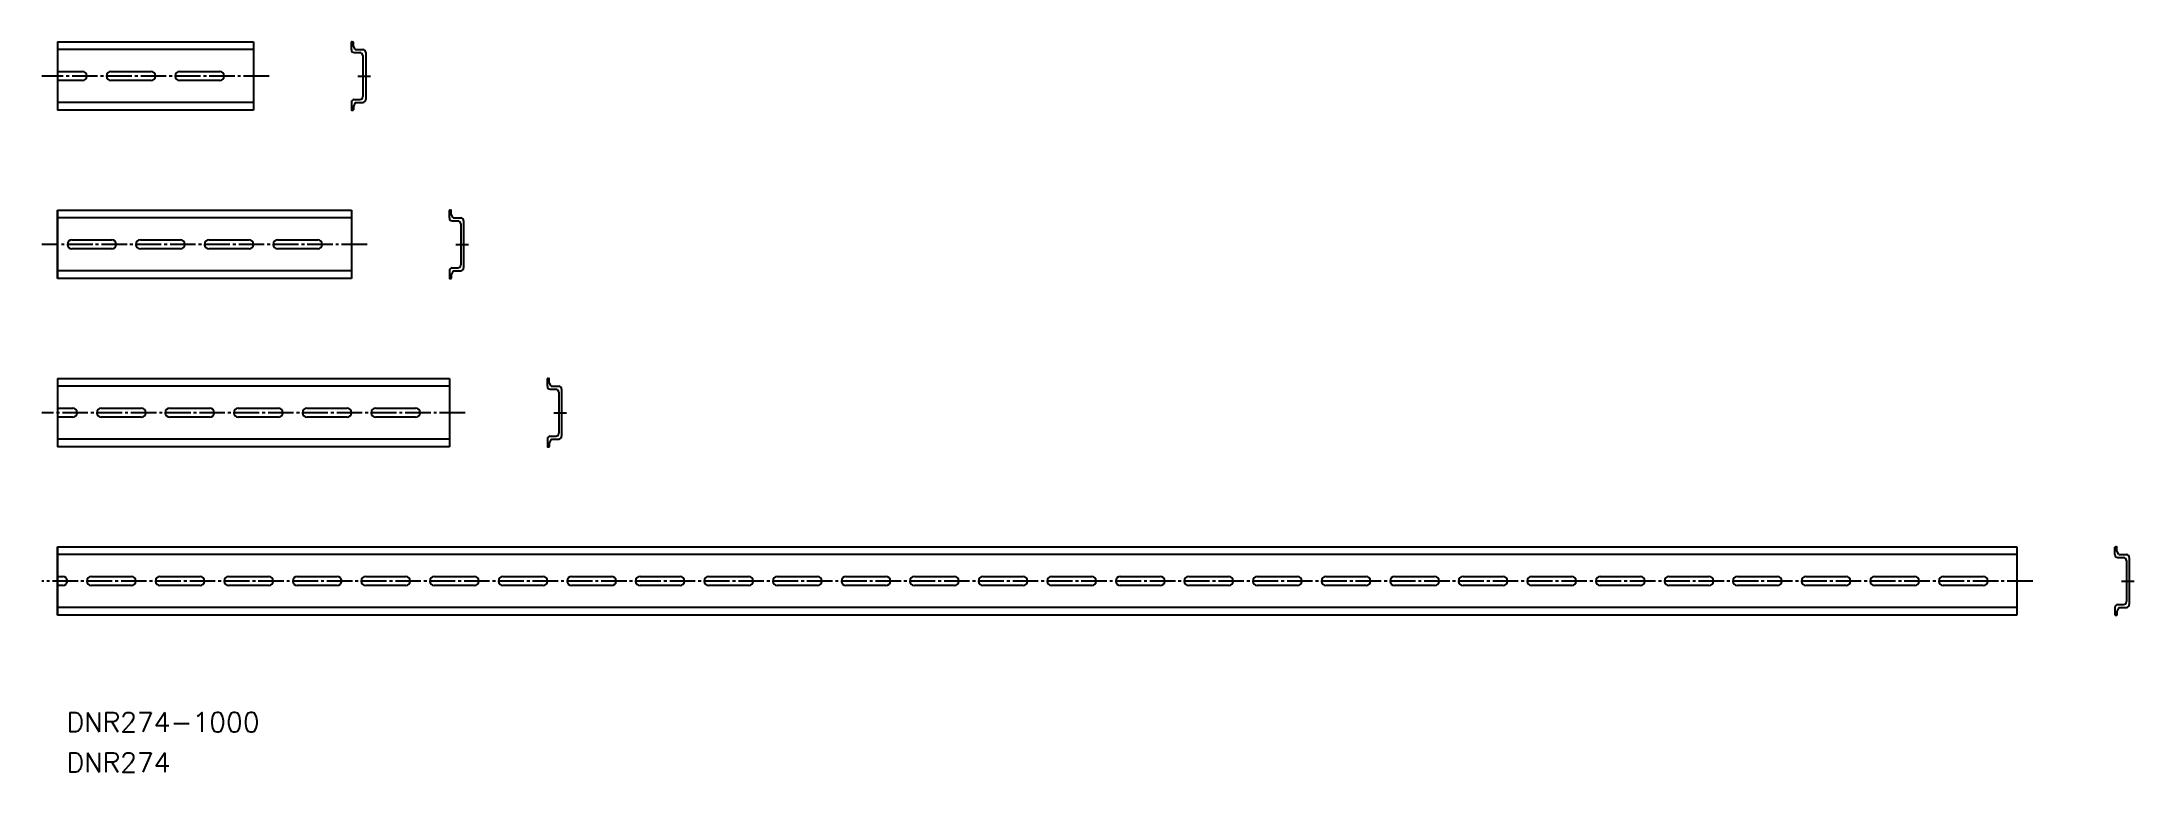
# Model space of a CAD drawing. Extents: x -843 to 225, y 68 to 441.
import ezdxf

# ---------------------------------------------------------------- set-up
doc = ezdxf.new("R2010")
doc.units = 0
doc.linetypes.add('CENTER', pattern=[17.5, 13, -1.5, 1.5, -1.5])
doc.layers.get('0').update_dxf_attribs({"linetype": 'CONTINUOUS'})
doc.layers.add('CENTER', color=1, linetype='CENTER')
doc.styles.get("Standard").update_dxf_attribs({"font": 'txt.shx', "bigfont": '@extfont2.shx'})

msp = doc.modelspace()

# ---------------------------------------------------------------- linework, layer by layer
at = {"color": 7, "linetype": 'CONTINUOUS'}
for p, q in [((-834.9, 440.9), (-734.9, 440.9)), ((-834.9, 440.9), (-834.9, 405.9)), ((-734.9, 440.9), (-734.9, 405.9)), ((-684.9, 436.9), (-684.9, 440.7)), ((-684.7, 440.9), (-684.1, 440.9)), ((-683.9, 438.9), (-683.9, 440.7)), ((-682.9, 436.9), (-683.9, 438.9)), ((-734.9, 436.9), (-834.9, 436.9)), ((-683.4, 435.4), (-680.6, 435.4)), ((-682.9, 436.9), (-679.1, 436.9)), ((-679.1, 433.9), (-679.1, 412.9)), ((-677.6, 435.4), (-677.6, 411.4)), ((-822.1, 425.6), (-834.9, 425.6)), ((-822.1, 421.1), (-834.9, 421.1)), ((-787.1, 425.6), (-807.6, 425.6)), ((-787.1, 421.1), (-807.6, 421.1)), ((-752.1, 425.6), (-772.6, 425.6)), ((-752.1, 421.1), (-772.6, 421.1)), ((-734.9, 409.9), (-834.9, 409.9)), ((-734.9, 405.9), (-834.9, 405.9)), ((-684.9, 409.9), (-684.9, 406.1)), ((-684.7, 405.9), (-684.1, 405.9)), ((-682.9, 409.9), (-683.9, 407.9)), ((-683.9, 407.9), (-683.9, 406.1)), ((-683.4, 411.4), (-680.6, 411.4)), ((-682.9, 409.9), (-679.1, 409.9)), ((-834.9, 319.9), (-834.9, 354.9)), ((-834.9, 354.9), (-684.9, 354.9)), ((-834.9, 354.9), (-834.9, 319.9)), ((-834.9, 354.9), (-834.9, 319.9)), ((-684.9, 354.9), (-684.9, 319.9)), ((-634.9, 350.9), (-634.9, 354.7)), ((-634.7, 354.9), (-634.1, 354.9)), ((-633.9, 352.9), (-633.9, 354.7)), ((-632.9, 350.9), (-633.9, 352.9)), ((-684.9, 350.9), (-834.9, 350.9)), ((-633.4, 349.4), (-630.6, 349.4)), ((-632.9, 350.9), (-629.1, 350.9)), ((-629.1, 347.9), (-629.1, 326.9)), ((-627.6, 349.4), (-627.6, 325.4)), ((-807.1, 339.6), (-827.6, 339.6)), ((-807.1, 335.1), (-827.6, 335.1)), ((-772.1, 339.6), (-792.6, 339.6)), ((-772.1, 335.1), (-792.6, 335.1)), ((-737.1, 339.6), (-757.6, 339.6)), ((-737.1, 335.1), (-757.6, 335.1)), ((-702.1, 339.6), (-722.6, 339.6)), ((-702.1, 335.1), (-722.6, 335.1)), ((-684.9, 323.9), (-834.9, 323.9)), ((-634.9, 323.9), (-634.9, 320.1)), ((-632.9, 323.9), (-633.9, 321.9)), ((-633.9, 321.9), (-633.9, 320.1)), ((-633.4, 325.4), (-630.6, 325.4)), ((-632.9, 323.9), (-629.1, 323.9)), ((-684.9, 319.9), (-834.9, 319.9)), ((-634.7, 319.9), (-634.1, 319.9)), ((-834.9, 268.9), (-634.9, 268.9)), ((-834.9, 268.9), (-834.9, 233.9)), ((-634.9, 268.9), (-634.9, 233.9)), ((-584.9, 264.9), (-584.9, 268.7)), ((-584.7, 268.9), (-584.1, 268.9)), ((-583.9, 266.9), (-583.9, 268.7)), ((-634.9, 264.9), (-834.9, 264.9)), ((-582.9, 264.9), (-583.9, 266.9)), ((-583.4, 263.4), (-580.6, 263.4)), ((-582.9, 264.9), (-579.1, 264.9)), ((-579.1, 261.9), (-579.1, 240.9)), ((-577.6, 263.4), (-577.6, 239.4)), ((-827.1, 253.6), (-834.9, 253.6)), ((-827.1, 249.1), (-834.9, 249.1)), ((-792.1, 253.6), (-812.6, 253.6)), ((-792.1, 249.1), (-812.6, 249.1)), ((-757.1, 253.6), (-777.6, 253.6)), ((-757.1, 249.1), (-777.6, 249.1)), ((-722.1, 253.6), (-742.6, 253.6)), ((-722.1, 249.1), (-742.6, 249.1)), ((-687.1, 253.6), (-707.6, 253.6)), ((-687.1, 249.1), (-707.6, 249.1)), ((-652.1, 253.6), (-672.6, 253.6)), ((-652.1, 249.1), (-672.6, 249.1)), ((-634.9, 237.9), (-834.9, 237.9)), ((-584.9, 237.9), (-584.9, 234.1)), ((-582.9, 237.9), (-583.9, 235.9)), ((-583.9, 235.9), (-583.9, 234.1)), ((-583.4, 239.4), (-580.6, 239.4)), ((-582.9, 237.9), (-579.1, 237.9)), ((-634.9, 233.9), (-834.9, 233.9)), ((-584.7, 233.9), (-584.1, 233.9)), ((-834.9, 147.9), (-834.9, 182.9)), ((-834.9, 182.9), (165.1, 182.9)), ((-834.9, 182.9), (-834.9, 147.9)), ((165.1, 182.9), (165.1, 147.9)), ((215.1, 178.9), (215.1, 182.7)), ((215.3, 182.9), (215.9, 182.9)), ((216.1, 180.9), (216.1, 182.7)), ((165.1, 178.9), (-834.9, 178.9)), ((217.1, 178.9), (216.1, 180.9)), ((216.6, 177.4), (219.4, 177.4)), ((217.1, 178.9), (220.9, 178.9)), ((220.9, 175.9), (220.9, 154.9)), ((222.4, 177.4), (222.4, 153.4)), ((-832.1, 167.6), (-834.9, 167.6)), ((-832.1, 163.1), (-834.9, 163.1)), ((-797.1, 167.6), (-817.6, 167.6)), ((-797.1, 163.1), (-817.6, 163.1)), ((-762.1, 167.6), (-782.6, 167.6)), ((-762.1, 163.1), (-782.6, 163.1)), ((-727.1, 167.6), (-747.6, 167.6)), ((-727.1, 163.1), (-747.6, 163.1)), ((-692.1, 167.6), (-712.6, 167.6)), ((-692.1, 163.1), (-712.6, 163.1)), ((-657.1, 167.6), (-677.6, 167.6)), ((-657.1, 163.1), (-677.6, 163.1)), ((-622.1, 167.6), (-642.6, 167.6)), ((-622.1, 163.1), (-642.6, 163.1)), ((-587.1, 167.6), (-607.6, 167.6)), ((-587.1, 163.1), (-607.6, 163.1)), ((-552.1, 167.6), (-572.6, 167.6)), ((-552.1, 163.1), (-572.6, 163.1)), ((-517.1, 167.6), (-537.6, 167.6)), ((-517.1, 163.1), (-537.6, 163.1)), ((-482.1, 167.6), (-502.6, 167.6)), ((-482.1, 163.1), (-502.6, 163.1)), ((-447.1, 167.6), (-467.6, 167.6)), ((-447.1, 163.1), (-467.6, 163.1)), ((-412.1, 167.6), (-432.6, 167.6)), ((-412.1, 163.1), (-432.6, 163.1)), ((-377.1, 167.6), (-397.6, 167.6)), ((-377.1, 163.1), (-397.6, 163.1)), ((-342.1, 167.6), (-362.6, 167.6)), ((-342.1, 163.1), (-362.6, 163.1)), ((-307.1, 167.6), (-327.6, 167.6)), ((-307.1, 163.1), (-327.6, 163.1)), ((-272.1, 167.6), (-292.6, 167.6)), ((-272.1, 163.1), (-292.6, 163.1)), ((-237.1, 167.6), (-257.6, 167.6)), ((-237.1, 163.1), (-257.6, 163.1)), ((-202.1, 167.6), (-222.6, 167.6)), ((-202.1, 163.1), (-222.6, 163.1)), ((-167.1, 167.6), (-187.6, 167.6)), ((-167.1, 163.1), (-187.6, 163.1)), ((-132.1, 167.6), (-152.6, 167.6)), ((-132.1, 163.1), (-152.6, 163.1)), ((-97.1, 167.6), (-117.6, 167.6)), ((-97.1, 163.1), (-117.6, 163.1)), ((-62.1, 167.6), (-82.6, 167.6)), ((-62.1, 163.1), (-82.6, 163.1)), ((-27.1, 167.6), (-47.6, 167.6)), ((-27.1, 163.1), (-47.6, 163.1)), ((7.9, 167.6), (-12.6, 167.6)), ((7.9, 163.1), (-12.6, 163.1)), ((42.9, 167.6), (22.4, 167.6)), ((42.9, 163.1), (22.4, 163.1)), ((77.9, 167.6), (57.4, 167.6)), ((77.9, 163.1), (57.4, 163.1)), ((112.9, 167.6), (92.4, 167.6)), ((112.9, 163.1), (92.4, 163.1)), ((147.9, 167.6), (127.4, 167.6)), ((147.9, 163.1), (127.4, 163.1)), ((165.1, 151.9), (-834.9, 151.9)), ((215.1, 151.9), (215.1, 148.1)), ((217.1, 151.9), (216.1, 149.9)), ((216.1, 149.9), (216.1, 148.1)), ((216.6, 153.4), (219.4, 153.4)), ((217.1, 151.9), (220.9, 151.9)), ((165.1, 147.9), (-834.9, 147.9)), ((215.3, 147.9), (215.9, 147.9))]:
    msp.add_line(p, q, dxfattribs=at)
for centre, radius, start, end in [((-684.7, 440.7), 0.2, 90, 180), ((-684.1, 440.7), 0.2, 0, 90), ((-683.4, 436.9), 1.5, 180, 270), ((-680.6, 433.9), 1.5, 0, 90), ((-679.1, 435.4), 1.5, 0, 90), ((-822.1, 423.4), 2.25, 270, 90), ((-807.6, 423.4), 2.25, 90, 270), ((-787.1, 423.4), 2.25, 270, 90), ((-772.6, 423.4), 2.25, 90, 270), ((-752.1, 423.4), 2.25, 270, 90), ((-683.4, 409.9), 1.5, 90, 180), ((-684.7, 406.1), 0.2, 180, 270), ((-684.1, 406.1), 0.2, 270, 0), ((-680.6, 412.9), 1.5, 270, 0), ((-679.1, 411.4), 1.5, 270, 0), ((-634.7, 354.7), 0.2, 90, 180), ((-634.1, 354.7), 0.2, 0, 90), ((-633.4, 350.9), 1.5, 180, 270), ((-630.6, 347.9), 1.5, 0, 90), ((-629.1, 349.4), 1.5, 0, 90), ((-827.6, 337.4), 2.25, 90, 270), ((-807.1, 337.4), 2.25, 270, 90), ((-792.6, 337.4), 2.25, 90, 270), ((-772.1, 337.4), 2.25, 270, 90), ((-757.6, 337.4), 2.25, 90, 270), ((-737.1, 337.4), 2.25, 270, 90), ((-722.6, 337.4), 2.25, 90, 270), ((-702.1, 337.4), 2.25, 270, 90), ((-633.4, 323.9), 1.5, 90, 180), ((-630.6, 326.9), 1.5, 270, 0), ((-629.1, 325.4), 1.5, 270, 0), ((-634.7, 320.1), 0.2, 180, 270), ((-634.1, 320.1), 0.2, 270, 0), ((-584.7, 268.7), 0.2, 90, 180), ((-584.1, 268.7), 0.2, 0, 90), ((-583.4, 264.9), 1.5, 180, 270), ((-580.6, 261.9), 1.5, 0, 90), ((-579.1, 263.4), 1.5, 0, 90), ((-827.1, 251.4), 2.25, 270, 90), ((-812.6, 251.4), 2.25, 90, 270), ((-792.1, 251.4), 2.25, 270, 90), ((-777.6, 251.4), 2.25, 90, 270), ((-757.1, 251.4), 2.25, 270, 90), ((-742.6, 251.4), 2.25, 90, 270), ((-722.1, 251.4), 2.25, 270, 90), ((-707.6, 251.4), 2.25, 90, 270), ((-687.1, 251.4), 2.25, 270, 90), ((-672.6, 251.4), 2.25, 90, 270), ((-652.1, 251.4), 2.25, 270, 90), ((-583.4, 237.9), 1.5, 90, 180), ((-580.6, 240.9), 1.5, 270, 0), ((-579.1, 239.4), 1.5, 270, 0), ((-584.7, 234.1), 0.2, 180, 270), ((-584.1, 234.1), 0.2, 270, 0), ((215.3, 182.7), 0.2, 90, 180), ((215.9, 182.7), 0.2, 0, 90), ((216.6, 178.9), 1.5, 180, 270), ((219.4, 175.9), 1.5, 0, 90), ((220.9, 177.4), 1.5, 0, 90), ((-832.1, 165.4), 2.25, 270, 90), ((-817.6, 165.4), 2.25, 90, 270), ((-797.1, 165.4), 2.25, 270, 90), ((-782.6, 165.4), 2.25, 90, 270), ((-762.1, 165.4), 2.25, 270, 90), ((-747.6, 165.4), 2.25, 90, 270), ((-727.1, 165.4), 2.25, 270, 90), ((-712.6, 165.4), 2.25, 90, 270), ((-692.1, 165.4), 2.25, 270, 90), ((-677.6, 165.4), 2.25, 90, 270), ((-657.1, 165.4), 2.25, 270, 90), ((-642.6, 165.4), 2.25, 90, 270), ((-622.1, 165.4), 2.25, 270, 90), ((-607.6, 165.4), 2.25, 90, 270), ((-587.1, 165.4), 2.25, 270, 90), ((-572.6, 165.4), 2.25, 90, 270), ((-552.1, 165.4), 2.25, 270, 90), ((-537.6, 165.4), 2.25, 90, 270), ((-517.1, 165.4), 2.25, 270, 90), ((-502.6, 165.4), 2.25, 90, 270), ((-482.1, 165.4), 2.25, 270, 90), ((-467.6, 165.4), 2.25, 90, 270), ((-447.1, 165.4), 2.25, 270, 90), ((-432.6, 165.4), 2.25, 90, 270), ((-412.1, 165.4), 2.25, 270, 90), ((-397.6, 165.4), 2.25, 90, 270), ((-377.1, 165.4), 2.25, 270, 90), ((-362.6, 165.4), 2.25, 90, 270), ((-342.1, 165.4), 2.25, 270, 90), ((-327.6, 165.4), 2.25, 90, 270), ((-307.1, 165.4), 2.25, 270, 90), ((-292.6, 165.4), 2.25, 90, 270), ((-272.1, 165.4), 2.25, 270, 90), ((-257.6, 165.4), 2.25, 90, 270), ((-237.1, 165.4), 2.25, 270, 90), ((-222.6, 165.4), 2.25, 90, 270), ((-202.1, 165.4), 2.25, 270, 90), ((-187.6, 165.4), 2.25, 90, 270), ((-167.1, 165.4), 2.25, 270, 90), ((-152.6, 165.4), 2.25, 90, 270), ((-132.1, 165.4), 2.25, 270, 90), ((-117.6, 165.4), 2.25, 90, 270), ((-97.1, 165.4), 2.25, 270, 90), ((-82.6, 165.4), 2.25, 90, 270), ((-62.1, 165.4), 2.25, 270, 90), ((-47.6, 165.4), 2.25, 90, 270), ((-27.1, 165.4), 2.25, 270, 90), ((-12.6, 165.4), 2.25, 90, 270), ((7.9, 165.4), 2.25, 270, 90), ((22.4, 165.4), 2.25, 90, 270), ((42.9, 165.4), 2.25, 270, 90), ((57.4, 165.4), 2.25, 90, 270), ((77.9, 165.4), 2.25, 270, 90), ((92.4, 165.4), 2.25, 90, 270), ((112.9, 165.4), 2.25, 270, 90), ((127.4, 165.4), 2.25, 90, 270), ((147.9, 165.4), 2.25, 270, 90), ((216.6, 151.9), 1.5, 90, 180), ((219.4, 154.9), 1.5, 270, 0), ((220.9, 153.4), 1.5, 270, 0), ((215.3, 148.1), 0.2, 180, 270), ((215.9, 148.1), 0.2, 270, 0)]:
    msp.add_arc(centre, radius, start, end, dxfattribs=at)
at = {"layer": 'CENTER', "color": 1, "linetype": 'CENTER'}
for p, q in [((-726.9, 423.4), (-842.9, 423.4)), ((-681.6, 423.4), (-675.1, 423.4)), ((-676.9, 337.4), (-842.9, 337.4)), ((-631.6, 337.4), (-625.1, 337.4)), ((-626.9, 251.4), (-842.9, 251.4)), ((-581.6, 251.4), (-575.1, 251.4)), ((173.1, 165.4), (-842.9, 165.4)), ((218.4, 165.4), (224.9, 165.4))]:
    msp.add_line(p, q, dxfattribs=at)

# ---------------------------------------------------------------- texts
at = {"color": 7, "linetype": 'CONTINUOUS'}
for s, p in [('DNR274-1000', (-830.3, 88.3)), ('DNR274', (-830.3, 67.7))]:
    msp.add_text(s, height=10, dxfattribs=at).set_placement(p)

doc.saveas('drawing.dxf')
